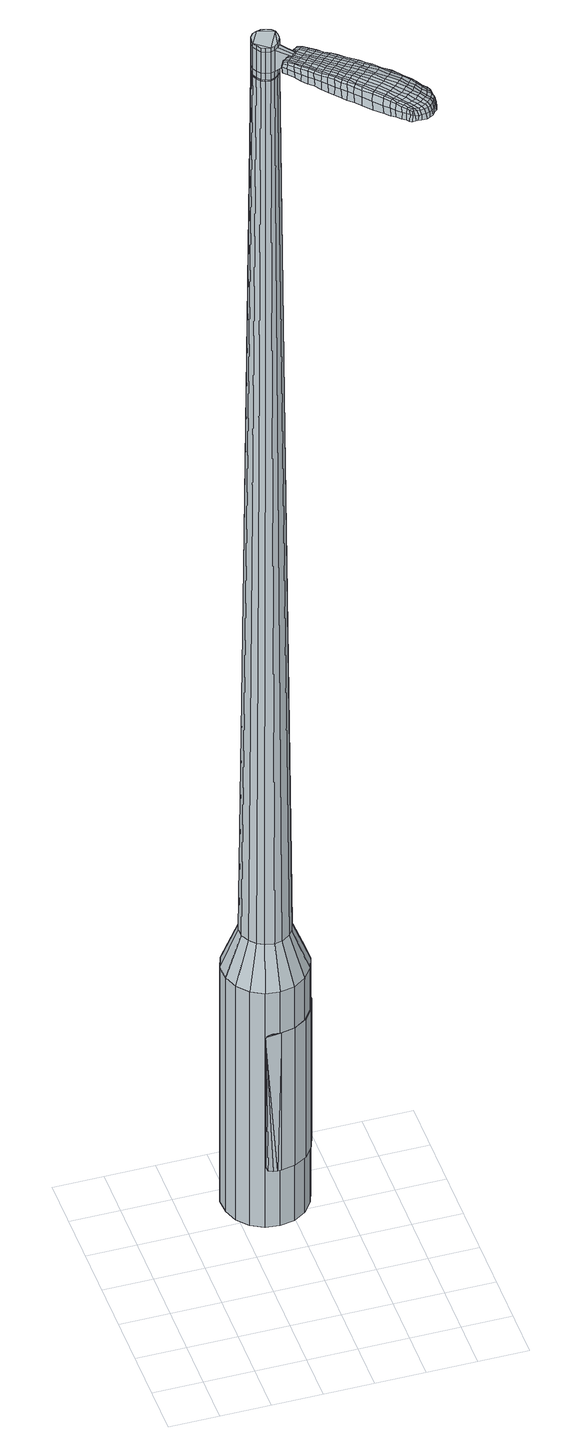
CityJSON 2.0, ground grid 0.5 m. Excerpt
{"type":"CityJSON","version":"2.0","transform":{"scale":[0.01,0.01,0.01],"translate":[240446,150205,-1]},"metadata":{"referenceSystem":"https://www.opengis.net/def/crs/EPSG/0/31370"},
"CityObjects":{
"object1":{"type":"GenericCityObject","attributes":{"cluster":938,"mean_distance_to_centroid":0.0849,"new_centroid_x":240447.31,"new_centroid_y":150207.28,"mean_distance_to_camera":8.6,"H1":19.07,"H2":23.81,"Z_final":115.47,"cluster2":-1,"proj_x":240442.86,"proj_y":150211.24,"id_line":64295,"bearing_l":221.7,"distance":5.95,"orientation":"left","G_obj":311.7},"geometry":[{"type":"MultiSurface","lod":"2","boundaries":[[[0,1,2,3]],[[1,4,5,2]],[[4,6,7,5]],[[6,8,9,7]],[[8,10,11,9]],[[10,12,13,11]],[[12,14,15,13]],[[14,16,17,15]],[[16,18,19,17]],[[18,20,21,19]],[[20,22,23,21]],[[22,24,25,23]],[[24,26,27,25]],[[26,28,29,27]],[[28,30,31,29]],[[30,32,33,31]],[[32,34,35,33]],[[34,0,3,35]],[[36,37,38,39]],[[38,40,41,42]],[[41,43,42]],[[42,44,45,46]],[[45,47,46]],[[46,48,49,50]],[[49,51,50]],[[42,46,50,38]],[[50,52,39,38]],[[53,36,39]],[[2,5,7,35]],[[7,9,11,15]],[[11,13,15]],[[15,17,19,23]],[[19,21,23]],[[23,25,27,31]],[[27,29,31]],[[15,23,31,7]],[[31,33,35,7]],[[3,2,35]],[[1,0,54,55]],[[0,34,56,54]],[[34,32,57,56]],[[32,30,58,57]],[[30,28,59,58]],[[28,26,60,59]],[[26,24,61,60]],[[24,22,62,61]],[[22,20,63,62]],[[20,18,64,63]],[[18,16,65,64]],[[16,14,66,65]],[[14,12,67,66]],[[12,10,68,67]],[[10,8,69,68]],[[8,6,70,69]],[[6,4,71,70]],[[4,1,55,71]],[[55,54,72,73]],[[54,56,74,72]],[[56,57,75,74]],[[57,58,76,75]],[[58,59,77,76]],[[59,60,78,77]],[[60,61,79,78]],[[61,62,80,79]],[[62,63,81,80]],[[63,64,82,81]],[[64,65,83,82]],[[65,66,84,83]],[[66,67,85,84]],[[67,68,86,85]],[[68,69,87,86]],[[69,70,88,87]],[[70,71,89,88]],[[71,55,73,89]],[[72,90,91,92]],[[93,94,90,72]],[[75,95,94,93]],[[76,96,95,75]],[[97,98,96,76]],[[99,100,98,97]],[[79,101,100,99]],[[80,102,101,79]],[[81,103,102,80]],[[104,105,103,81]],[[106,107,105,104]],[[84,108,107,106]],[[109,110,108,84]],[[86,111,110,109]],[[112,113,111,86]],[[88,114,113,112]],[[115,116,114,88]],[[92,91,116,115]],[[117,118,119,120]],[[121,117,120,122]],[[123,121,122,124]],[[125,123,124,126]],[[127,125,126,128]],[[129,127,128,130]],[[131,129,130,132]],[[133,131,132,134]],[[135,133,134,136]],[[137,135,136,138]],[[139,137,138,140]],[[141,139,140,142]],[[143,141,142,144]],[[145,143,144,146]],[[147,145,146,148]],[[149,147,148,150]],[[73,72,92]],[[74,93,72]],[[74,75,93]],[[77,97,76]],[[77,78,99,97]],[[78,79,99]],[[82,104,81]],[[82,83,106,104]],[[83,84,106]],[[85,109,84]],[[85,86,109]],[[87,112,86]],[[87,88,112]],[[89,115,88]],[[89,73,92,115]],[[151,91,90]],[[151,152,116,91]],[[152,114,116]],[[153,113,114]],[[153,111,113]],[[154,110,111]],[[154,108,110]],[[155,107,108]],[[155,156,105,107]],[[156,103,105]],[[157,100,101]],[[157,158,98,100]],[[158,96,98]],[[159,94,95]],[[159,90,94]],[[39,52,149,160]],[[151,90,161,150]],[[53,39,160,118]],[[90,159,119,161]],[[36,53,118,117]],[[159,95,120,119]],[[37,36,117,121]],[[95,96,122,120]],[[38,37,121,123]],[[96,158,124,122]],[[40,38,123,125]],[[158,157,126,124]],[[41,40,125,127]],[[157,101,128,126]],[[43,41,127,129]],[[101,102,130,128]],[[42,43,129,131]],[[102,103,132,130]],[[44,42,131,133]],[[103,156,134,132]],[[45,44,133,135]],[[156,155,136,134]],[[47,45,135,137]],[[155,108,138,136]],[[46,47,137,139]],[[108,154,140,138]],[[48,46,139,141]],[[154,111,142,140]],[[49,48,141,143]],[[111,153,144,142]],[[51,49,143,145]],[[153,114,146,144]],[[50,51,145,147]],[[114,152,148,146]],[[52,50,147,149]],[[152,151,150,148]],[[149,150,162,163]],[[150,161,164,162]],[[161,119,165,164]],[[119,118,166,165]],[[118,160,167,166]],[[160,149,163,167]],[[168,169,170,171]],[[172,168,171,173]],[[168,172,174,175]],[[169,168,175,176]],[[177,178,179,180]],[[181,177,180,182]],[[177,181,183,184]],[[178,177,184,185]],[[186,187,188,189]],[[190,186,189,191]],[[186,190,192,193]],[[187,186,193,194]],[[195,196,197,198]],[[199,195,198,200]],[[195,199,201,202]],[[196,195,202,203]],[[204,205,206,207]],[[208,204,207,209]],[[204,208,210,211]],[[205,204,211,212]],[[213,214,215,216]],[[217,213,216,218]],[[213,217,219,220]],[[214,213,220,221]],[[222,223,224,225]],[[214,222,225,215]],[[222,214,221,226]],[[223,222,226,227]],[[228,229,230,231]],[[223,228,231,224]],[[228,223,227,232]],[[229,228,232,233]],[[234,172,173,235]],[[229,234,235,230]],[[234,229,233,236]],[[172,234,236,174]],[[237,238,239,240]],[[241,237,240,242]],[[237,241,243,244]],[[238,237,244,245]],[[246,247,248,249]],[[238,246,249,239]],[[246,238,245,250]],[[247,246,250,251]],[[252,253,254,255]],[[247,252,255,248]],[[252,247,251,256]],[[253,252,256,257]],[[258,259,260,261]],[[253,258,261,254]],[[258,253,257,262]],[[259,258,262,263]],[[264,169,176,265]],[[259,264,265,260]],[[264,259,263,266]],[[169,264,266,170]],[[267,268,269,270]],[[271,267,270,272]],[[267,271,273,274]],[[268,267,274,275]],[[276,277,278,279]],[[268,276,279,269]],[[276,268,275,280]],[[277,276,280,281]],[[282,283,284,285]],[[277,282,285,278]],[[282,277,281,286]],[[283,282,286,287]],[[288,181,182,289]],[[283,288,289,284]],[[288,283,287,290]],[[181,288,290,183]],[[291,292,293,294]],[[295,291,294,296]],[[291,295,297,298]],[[292,291,298,299]],[[300,301,302,303]],[[292,300,303,293]],[[300,292,299,304]],[[301,300,304,305]],[[306,307,308,309]],[[301,306,309,302]],[[306,301,305,310]],[[307,306,310,311]],[[312,313,314,315]],[[307,312,315,308]],[[312,307,311,316]],[[313,312,316,317]],[[318,178,185,319]],[[313,318,319,314]],[[318,313,317,320]],[[178,318,320,179]],[[321,207,206,322]],[[323,321,322,324]],[[321,323,325,326]],[[207,321,326,209]],[[327,323,324,328]],[[329,327,328,330]],[[327,329,331,332]],[[323,327,332,325]],[[333,329,330,334]],[[335,333,334,336]],[[333,335,337,338]],[[329,333,338,331]],[[339,335,336,340]],[[341,339,340,342]],[[339,341,343,344]],[[335,339,344,337]],[[345,341,342,346]],[[196,345,346,197]],[[345,196,203,347]],[[341,345,347,343]],[[348,349,194,193]],[[350,348,193,192]],[[348,350,351,352]],[[349,348,352,353]],[[354,355,353,352]],[[356,354,352,351]],[[354,356,357,358]],[[355,354,358,359]],[[360,361,359,358]],[[362,360,358,357]],[[360,362,363,364]],[[361,360,364,365]],[[366,367,365,364]],[[368,366,364,363]],[[366,368,201,199]],[[367,366,199,200]],[[369,370,371,372]],[[271,369,372,273]],[[369,271,272,373]],[[370,369,373,374]],[[375,190,191,376]],[[370,375,376,371]],[[375,370,374,377]],[[190,375,377,192]],[[378,379,380,381]],[[217,378,381,219]],[[378,217,218,382]],[[379,378,382,383]],[[384,385,386,387]],[[379,384,387,380]],[[384,379,383,388]],[[385,384,388,389]],[[390,187,194,391]],[[385,390,391,386]],[[390,385,389,392]],[[187,390,392,188]],[[393,394,395,396]],[[175,393,396,176]],[[393,175,174,397]],[[394,393,397,398]],[[399,400,401,402]],[[394,399,402,395]],[[399,394,398,403]],[[400,399,403,404]],[[405,198,197,406]],[[400,405,406,401]],[[405,400,404,407]],[[198,405,407,200]],[[408,409,410,411]],[[180,408,411,182]],[[408,180,179,412]],[[409,408,412,413]],[[414,202,201,415]],[[409,414,415,410]],[[414,409,413,416]],[[202,414,416,203]],[[417,418,419,420]],[[295,417,420,297]],[[417,295,296,421]],[[418,417,421,422]],[[423,208,209,424]],[[418,423,424,419]],[[423,418,422,425]],[[208,423,425,210]],[[426,427,428,429]],[[241,426,429,243]],[[426,241,242,430]],[[427,426,430,431]],[[432,433,434,435]],[[427,432,435,428]],[[432,427,431,436]],[[433,432,436,437]],[[438,205,212,439]],[[433,438,439,434]],[[438,433,437,440]],[[205,438,440,206]],[[441,442,431,430]],[[240,441,430,242]],[[441,240,239,443]],[[442,441,443,444]],[[445,446,437,436]],[[442,445,436,431]],[[445,442,444,447]],[[446,445,447,448]],[[449,322,206,440]],[[446,449,440,437]],[[449,446,448,450]],[[322,449,450,324]],[[451,452,453,454]],[[298,451,454,299]],[[451,298,297,420]],[[452,451,420,419]],[[455,326,325,456]],[[452,455,456,453]],[[455,452,419,424]],[[326,455,424,209]],[[457,458,444,443]],[[249,457,443,239]],[[457,249,248,459]],[[458,457,459,460]],[[461,462,448,447]],[[458,461,447,444]],[[461,458,460,463]],[[462,461,463,464]],[[465,328,324,450]],[[462,465,450,448]],[[465,462,464,466]],[[328,465,466,330]],[[467,468,469,470]],[[304,467,470,305]],[[467,304,299,454]],[[468,467,454,453]],[[471,332,331,472]],[[468,471,472,469]],[[471,468,453,456]],[[332,471,456,325]],[[473,474,460,459]],[[255,473,459,248]],[[473,255,254,475]],[[474,473,475,476]],[[477,478,464,463]],[[474,477,463,460]],[[477,474,476,479]],[[478,477,479,480]],[[481,334,330,466]],[[478,481,466,464]],[[481,478,480,482]],[[334,481,482,336]],[[483,484,485,486]],[[310,483,486,311]],[[483,310,305,470]],[[484,483,470,469]],[[487,338,337,488]],[[484,487,488,485]],[[487,484,469,472]],[[338,487,472,331]],[[489,490,476,475]],[[261,489,475,254]],[[489,261,260,491]],[[490,489,491,492]],[[493,494,480,479]],[[490,493,479,476]],[[493,490,492,495]],[[494,493,495,496]],[[497,340,336,482]],[[494,497,482,480]],[[497,494,496,498]],[[340,497,498,342]],[[499,500,501,502]],[[316,499,502,317]],[[499,316,311,486]],[[500,499,486,485]],[[503,344,343,504]],[[500,503,504,501]],[[503,500,485,488]],[[344,503,488,337]],[[505,506,492,491]],[[265,505,491,260]],[[505,265,176,396]],[[506,505,396,395]],[[507,508,496,495]],[[506,507,495,492]],[[507,506,395,402]],[[508,507,402,401]],[[509,346,342,498]],[[508,509,498,496]],[[509,508,401,406]],[[346,509,406,197]],[[510,511,413,412]],[[320,510,412,179]],[[510,320,317,502]],[[511,510,502,501]],[[512,347,203,416]],[[511,512,416,413]],[[512,511,501,504]],[[347,512,504,343]],[[513,514,374,373]],[[270,513,373,272]],[[513,270,269,515]],[[514,513,515,516]],[[517,350,192,377]],[[514,517,377,374]],[[517,514,516,518]],[[350,517,518,351]],[[519,520,521,522]],[[220,519,522,221]],[[519,220,219,381]],[[520,519,381,380]],[[523,524,525,526]],[[520,523,526,521]],[[523,520,380,387]],[[524,523,387,386]],[[527,349,353,528]],[[524,527,528,525]],[[527,524,386,391]],[[349,527,391,194]],[[529,530,516,515]],[[279,529,515,269]],[[529,279,278,531]],[[530,529,531,532]],[[533,356,351,518]],[[530,533,518,516]],[[533,530,532,534]],[[356,533,534,357]],[[535,536,537,538]],[[226,535,538,227]],[[535,226,221,522]],[[536,535,522,521]],[[539,540,541,542]],[[536,539,542,537]],[[539,536,521,526]],[[540,539,526,525]],[[543,355,359,544]],[[540,543,544,541]],[[543,540,525,528]],[[355,543,528,353]],[[545,546,532,531]],[[285,545,531,278]],[[545,285,284,547]],[[546,545,547,548]],[[549,362,357,534]],[[546,549,534,532]],[[549,546,548,550]],[[362,549,550,363]],[[551,552,553,554]],[[232,551,554,233]],[[551,232,227,538]],[[552,551,538,537]],[[555,556,557,558]],[[552,555,558,553]],[[555,552,537,542]],[[556,555,542,541]],[[559,361,365,560]],[[556,559,560,557]],[[559,556,541,544]],[[361,559,544,359]],[[561,562,548,547]],[[289,561,547,284]],[[561,289,182,411]],[[562,561,411,410]],[[563,368,363,550]],[[562,563,550,548]],[[563,562,410,415]],[[368,563,415,201]],[[564,565,398,397]],[[236,564,397,174]],[[564,236,233,554]],[[565,564,554,553]],[[566,567,404,403]],[[565,566,403,398]],[[566,565,553,558]],[[567,566,558,557]],[[568,367,200,407]],[[567,568,407,404]],[[568,567,557,560]],[[367,568,560,365]],[[569,570,571,572]],[[572,571,573,574]],[[575,573,571,576]],[[576,571,570,577]],[[578,579,580,581]],[[581,580,582,583]],[[584,582,580,585]],[[585,580,579,586]],[[587,588,589,590]],[[590,589,591,592]],[[593,591,589,594]],[[594,589,588,595]],[[596,597,598,599]],[[599,598,600,601]],[[602,600,598,603]],[[603,598,597,604]],[[605,606,607,608]],[[608,607,609,610]],[[611,609,607,612]],[[612,607,606,613]],[[614,615,616,617]],[[617,616,618,619]],[[620,618,616,621]],[[621,616,615,622]],[[623,624,625,626]],[[626,625,615,614]],[[622,615,625,627]],[[627,625,624,628]],[[629,630,631,632]],[[632,631,624,623]],[[628,624,631,633]],[[633,631,630,634]],[[574,573,635,636]],[[636,635,630,629]],[[634,630,635,637]],[[637,635,573,575]],[[638,639,640,641]],[[641,640,642,643]],[[644,642,640,645]],[[645,640,639,646]],[[647,648,649,650]],[[650,649,639,638]],[[646,639,649,651]],[[651,649,648,652]],[[653,654,655,656]],[[656,655,648,647]],[[652,648,655,657]],[[657,655,654,658]],[[659,660,661,662]],[[662,661,654,653]],[[658,654,661,663]],[[663,661,660,664]],[[577,570,665,666]],[[666,665,660,659]],[[664,660,665,667]],[[667,665,570,569]],[[668,669,670,671]],[[671,670,672,673]],[[674,672,670,675]],[[675,670,669,676]],[[677,678,679,680]],[[680,679,669,668]],[[676,669,679,681]],[[681,679,678,682]],[[683,684,685,686]],[[686,685,678,677]],[[682,678,685,687]],[[687,685,684,688]],[[583,582,689,690]],[[690,689,684,683]],[[688,684,689,691]],[[691,689,582,584]],[[692,693,694,695]],[[695,694,696,697]],[[698,696,694,699]],[[699,694,693,700]],[[701,702,703,704]],[[704,703,693,692]],[[700,693,703,705]],[[705,703,702,706]],[[707,708,709,710]],[[710,709,702,701]],[[706,702,709,711]],[[711,709,708,712]],[[713,714,715,716]],[[716,715,708,707]],[[712,708,715,717]],[[717,715,714,718]],[[586,579,719,720]],[[720,719,714,713]],[[718,714,719,721]],[[721,719,579,578]],[[605,608,722,723]],[[723,722,724,725]],[[726,724,722,727]],[[727,722,608,610]],[[725,724,728,729]],[[729,728,730,731]],[[732,730,728,733]],[[733,728,724,726]],[[731,730,734,735]],[[735,734,736,737]],[[738,736,734,739]],[[739,734,730,732]],[[737,736,740,741]],[[741,740,742,743]],[[744,742,740,745]],[[745,740,736,738]],[[743,742,746,747]],[[747,746,597,596]],[[604,597,746,748]],[[748,746,742,744]],[[595,749,750,594]],[[594,750,751,593]],[[752,751,750,753]],[[753,750,749,754]],[[754,755,756,753]],[[753,756,757,752]],[[758,757,756,759]],[[759,756,755,760]],[[760,761,762,759]],[[759,762,763,758]],[[764,763,762,765]],[[765,762,761,766]],[[766,767,768,765]],[[765,768,769,764]],[[602,769,768,600]],[[600,768,767,601]],[[770,771,772,773]],[[773,772,672,674]],[[673,672,772,774]],[[774,772,771,775]],[[592,591,776,777]],[[777,776,771,770]],[[775,771,776,778]],[[778,776,591,593]],[[779,780,781,782]],[[782,781,618,620]],[[619,618,781,783]],[[783,781,780,784]],[[785,786,787,788]],[[788,787,780,779]],[[784,780,787,789]],[[789,787,786,790]],[[595,588,791,792]],[[792,791,786,785]],[[790,786,791,793]],[[793,791,588,587]],[[794,795,796,797]],[[797,796,576,577]],[[575,576,796,798]],[[798,796,795,799]],[[800,801,802,803]],[[803,802,795,794]],[[799,795,802,804]],[[804,802,801,805]],[[596,599,806,807]],[[807,806,801,800]],[[805,801,806,808]],[[808,806,599,601]],[[809,810,811,812]],[[812,811,581,583]],[[578,581,811,813]],[[813,811,810,814]],[[602,603,815,816]],[[816,815,810,809]],[[814,810,815,817]],[[817,815,603,604]],[[818,819,820]],[[820,819,696,698]],[[696,819,697]],[[697,819,818,821]],[[610,609,822,823]],[[823,822,818,820]],[[821,818,822,824]],[[824,822,609,611]],[[825,826,642,644]],[[643,642,826,827]],[[828,829,830,831]],[[831,830,826,825]],[[827,826,830,832]],[[832,830,829,833]],[[613,606,834,835]],[[835,834,829,828]],[[833,829,834,836]],[[836,834,606,605]],[[837,838,827]],[[827,838,641,643]],[[638,641,838,839]],[[839,838,837,840]],[[833,841,842,832]],[[832,842,837,827]],[[840,837,842,843]],[[843,842,841,844]],[[605,723,845,836]],[[836,845,841,833]],[[844,841,845,846]],[[846,845,723,725]],[[847,848,849,850]],[[850,849,699,700]],[[698,699,849,820]],[[849,848,820]],[[726,727,851,852]],[[852,851,848,847]],[[820,848,851,823]],[[823,851,727,610]],[[840,853,854,839]],[[839,854,650,638]],[[647,650,854,855]],[[855,854,853,856]],[[844,857,858,843]],[[843,858,853,840]],[[856,853,858,859]],[[859,858,857,860]],[[725,729,861,846]],[[846,861,857,844]],[[860,857,861,862]],[[862,861,729,731]],[[863,864,865,866]],[[866,865,705,706]],[[700,705,865,850]],[[850,865,864,847]],[[732,733,867,868]],[[868,867,864,863]],[[847,864,867,852]],[[852,867,733,726]],[[856,869,870,855]],[[855,870,656,647]],[[653,656,870,871]],[[871,870,869,872]],[[860,873,874,859]],[[859,874,869,856]],[[872,869,874,875]],[[875,874,873,876]],[[731,735,877,862]],[[862,877,873,860]],[[876,873,877,878]],[[878,877,735,737]],[[879,880,881,882]],[[882,881,711,712]],[[706,711,881,866]],[[866,881,880,863]],[[738,739,883,884]],[[884,883,880,879]],[[863,880,883,868]],[[868,883,739,732]],[[872,885,886,871]],[[871,886,662,653]],[[659,662,886,887]],[[887,886,885,888]],[[876,889,890,875]],[[875,890,885,872]],[[888,885,890,891]],[[891,890,889,892]],[[737,741,893,878]],[[878,893,889,876]],[[892,889,893,894]],[[894,893,741,743]],[[895,896,897,898]],[[898,897,717,718]],[[712,717,897,882]],[[882,897,896,879]],[[744,745,899,900]],[[900,899,896,895]],[[879,896,899,884]],[[884,899,745,738]],[[888,901,902,887]],[[887,902,666,659]],[[577,666,902,797]],[[797,902,901,794]],[[892,903,904,891]],[[891,904,901,888]],[[794,901,904,803]],[[803,904,903,800]],[[743,747,905,894]],[[894,905,903,892]],[[800,903,905,807]],[[807,905,747,596]],[[814,906,907,813]],[[813,907,721,578]],[[718,721,907,898]],[[898,907,906,895]],[[604,748,908,817]],[[817,908,906,814]],[[895,906,908,900]],[[900,908,748,744]],[[775,909,910,774]],[[774,910,671,673]],[[668,671,910,911]],[[911,910,909,912]],[[593,751,913,778]],[[778,913,909,775]],[[912,909,913,914]],[[914,913,751,752]],[[915,916,917,918]],[[918,917,621,622]],[[620,621,917,782]],[[782,917,916,779]],[[919,920,921,922]],[[922,921,916,915]],[[779,916,921,788]],[[788,921,920,785]],[[754,749,923,924]],[[924,923,920,919]],[[785,920,923,792]],[[792,923,749,595]],[[912,925,926,911]],[[911,926,680,668]],[[677,680,926,927]],[[927,926,925,928]],[[752,757,929,914]],[[914,929,925,912]],[[928,925,929,930]],[[930,929,757,758]],[[931,932,933,934]],[[934,933,627,628]],[[622,627,933,918]],[[918,933,932,915]],[[935,936,937,938]],[[938,937,932,931]],[[915,932,937,922]],[[922,937,936,919]],[[760,755,939,940]],[[940,939,936,935]],[[919,936,939,924]],[[924,939,755,754]],[[928,941,942,927]],[[927,942,686,677]],[[683,686,942,943]],[[943,942,941,944]],[[758,763,945,930]],[[930,945,941,928]],[[944,941,945,946]],[[946,945,763,764]],[[947,948,949,950]],[[950,949,633,634]],[[628,633,949,934]],[[934,949,948,931]],[[951,952,953,954]],[[954,953,948,947]],[[931,948,953,938]],[[938,953,952,935]],[[766,761,955,956]],[[956,955,952,951]],[[935,952,955,940]],[[940,955,761,760]],[[944,957,958,943]],[[943,958,690,683]],[[583,690,958,812]],[[812,958,957,809]],[[764,769,959,946]],[[946,959,957,944]],[[809,957,959,816]],[[816,959,769,602]],[[799,960,961,798]],[[798,961,637,575]],[[634,637,961,950]],[[950,961,960,947]],[[805,962,963,804]],[[804,963,960,799]],[[947,960,963,954]],[[954,963,962,951]],[[601,767,964,808]],[[808,964,962,805]],[[951,962,964,956]],[[956,964,767,766]],[[569,572,171,170]],[[572,574,173,171]],[[584,585,184,183]],[[585,586,185,184]],[[587,590,189,188]],[[590,592,191,189]],[[611,612,211,210]],[[612,613,212,211]],[[614,617,216,215]],[[617,619,218,216]],[[623,626,225,224]],[[626,614,215,225]],[[629,632,231,230]],[[632,623,224,231]],[[574,636,235,173]],[[636,629,230,235]],[[644,645,244,243]],[[645,646,245,244]],[[646,651,250,245]],[[651,652,251,250]],[[652,657,256,251]],[[657,658,257,256]],[[658,663,262,257]],[[663,664,263,262]],[[664,667,266,263]],[[667,569,170,266]],[[674,675,274,273]],[[675,676,275,274]],[[676,681,280,275]],[[681,682,281,280]],[[682,687,286,281]],[[687,688,287,286]],[[688,691,290,287]],[[691,584,183,290]],[[692,695,294,293]],[[695,697,296,294]],[[701,704,303,302]],[[704,692,293,303]],[[707,710,309,308]],[[710,701,302,309]],[[713,716,315,314]],[[716,707,308,315]],[[586,720,319,185]],[[720,713,314,319]],[[770,773,372,371]],[[773,674,273,372]],[[592,777,376,191]],[[777,770,371,376]],[[619,783,382,218]],[[783,784,383,382]],[[784,789,388,383]],[[789,790,389,388]],[[790,793,392,389]],[[793,587,188,392]],[[697,421,296]],[[697,821,422,421]],[[821,824,425,422]],[[824,611,210,425]],[[825,429,428]],[[825,644,243,429]],[[828,831,435,434]],[[831,825,428,435]],[[613,835,439,212]],[[835,828,434,439]],[[965,966,967,968]],[[969,970,968,967]],[[971,972,973,974]],[[975,976,977,978]],[[966,979,980,967]],[[981,969,967,980]],[[982,971,974,983]],[[984,985,976,975]],[[979,986,987,980]],[[987,988,981,980]],[[989,982,983,990]],[[991,985,984,992]],[[986,993,994,987]],[[994,995,988,987]],[[996,989,990,997]],[[998,991,992,999]],[[1000,1001,1002,1003]],[[1004,1005,1001,1000]],[[1004,1006,1007,1005]],[[1006,1008,1009,1007]],[[1010,1011,1012,1013]],[[1014,1015,1011,1010]],[[1016,1017,1015,1014]],[[1018,1019,1017,1016]],[[1013,1002,1001,1010]],[[1010,1001,1005,1014]],[[1005,1007,1016,1014]],[[1007,1009,1018,1016]],[[974,973,970,969]],[[983,974,969,981]],[[988,990,983,981]],[[995,997,990,988]],[[975,978,972,971]],[[984,975,971,982]],[[992,984,982,989]],[[999,992,989,996]],[[976,1000,1003,977]],[[985,1004,1000,976]],[[1006,1004,985,991]],[[1008,1006,991,998]],[[1020,1021,1022,1023]],[[1022,1024,1025,1026]],[[1022,1026,1027,1028]],[[1022,1028,1023]],[[1029,1020,1023,1030]],[[1031,1030,1023,1032]],[[1033,1032,1023]],[[1034,1022,1021,1035]],[[1036,1034,1035,1037]],[[1038,1036,1037,1039]],[[1040,1038,1039,1041]],[[1042,1040,1041,1043]],[[1043,1044,1045,1046]],[[1043,1046,1047,1048]],[[1043,1048,1049,1050]],[[1049,1051,1052,1053]],[[1049,1053,1054,1055]],[[1049,1055,1050]],[[1043,1050,1042]],[[1056,1057,1021,1020]],[[1058,1059,1024,1022]],[[1060,1061,1033,1023]],[[1057,1062,1035,1021]],[[1063,1058,1022,1034]],[[1062,1064,1037,1035]],[[1065,1063,1034,1036]],[[1064,1066,1039,1037]],[[1067,1065,1036,1038]],[[1066,1068,1041,1039]],[[1069,1067,1038,1040]],[[1068,1070,1043,1041]],[[1071,1069,1040,1042]],[[1070,1072,1044,1043]],[[1073,1074,1051,1049]],[[1075,1071,1042,1050]],[[1045,1044,1072,1076]],[[1046,1045,1076,1077]],[[1047,1046,1077,1078]],[[1048,1047,1078,1079]],[[1049,1048,1079,1073]],[[1080,1056,1020,1029]],[[1081,1080,1029,1030]],[[1082,1081,1030,1031]],[[1083,1082,1031,1032]],[[1061,1083,1032,1033]],[[1025,1024,1059,1084]],[[1052,1051,1074,1085]],[[1026,1025,1084,1086]],[[1027,1026,1086,1087]],[[1028,1027,1087,1088]],[[1023,1028,1088,1060]],[[1053,1052,1085,1089]],[[1054,1053,1089,1090]],[[1055,1054,1090,1091]],[[1050,1055,1091,1075]]]}]}
},
"vertices":[
[161,196,384],[149,188,384],[149,188,96],[161,196,96],[134,185,384],[134,185,96],[120,187,384],[120,187,96],[107,194,384],[107,194,96],[97,205,384],[97,205,96],[92,219,384],[92,219,96],[91,234,384],[91,234,96],[96,248,384],[96,248,96],[105,259,384],[105,259,96],[118,267,384],[118,267,96],[132,270,384],[132,270,96],[146,268,384],[146,268,96],[159,261,384],[159,261,96],[169,250,384],[169,250,96],[175,236,384],[175,236,96],[175,222,384],[175,222,96],[170,208,384],[170,208,96],[146,226,1524],[146,230,1524],[145,235,1524],[142,218,1524],[142,238,1524],[137,240,1524],[128,240,1524],[133,241,1524],[124,238,1524],[121,234,1524],[120,225,1524],[120,230,1524],[122,221,1524],[125,217,1524],[134,214,1524],[129,215,1524],[138,215,1524],[145,221,1524],[150,209,429],[142,204,429],[155,216,429],[158,224,429],[158,233,429],[155,241,429],[149,247,429],[141,252,429],[132,253,429],[124,251,429],[116,246,429],[111,240,429],[108,231,429],[108,223,429],[112,214,429],[118,208,429],[125,204,429],[134,202,429],[142,218,1483],[138,215,1483],[145,221,1483],[146,226,1483],[146,230,1483],[145,235,1483],[142,238,1483],[137,240,1483],[133,241,1483],[128,240,1483],[124,238,1483],[121,234,1483],[120,230,1483],[120,225,1483],[122,221,1483],[125,217,1483],[129,215,1483],[134,214,1483],[142,218,1485],[138,216,1485],[138,216,1483],[144,222,1483],[144,222,1485],[146,226,1485],[146,230,1485],[144,234,1483],[144,234,1485],[141,238,1483],[141,238,1485],[137,240,1485],[133,241,1485],[128,240,1485],[125,237,1483],[125,237,1485],[122,234,1483],[122,234,1485],[120,230,1485],[121,225,1483],[121,225,1485],[122,221,1485],[125,218,1483],[125,218,1485],[129,215,1485],[134,215,1483],[134,215,1485],[146,226,1519],[145,221,1519],[145,221,1493],[146,226,1493],[146,230,1519],[146,230,1493],[145,235,1519],[145,235,1493],[142,238,1519],[142,238,1493],[137,240,1519],[137,240,1493],[133,241,1519],[133,241,1493],[128,240,1519],[128,240,1493],[124,238,1519],[124,238,1493],[121,234,1519],[121,234,1493],[120,230,1519],[120,230,1493],[120,225,1519],[120,225,1493],[122,221,1519],[122,221,1493],[125,217,1519],[125,217,1493],[129,215,1519],[129,215,1493],[134,214,1519],[134,214,1493],[138,215,1519],[138,215,1493],[138,215,1485],[134,214,1485],[125,217,1485],[120,225,1485],[121,234,1485],[124,238,1485],[142,238,1485],[145,235,1485],[145,221,1485],[142,218,1519],[142,218,1493],[152,202,1513],[152,202,1518],[155,204,1513],[157,206,1513],[157,206,1518],[155,204,1518],[189,135,1519],[185,141,1518],[184,139,1509],[189,133,1510],[195,129,1519],[194,127,1510],[195,130,1526],[190,137,1525],[185,143,1525],[218,161,1519],[213,166,1518],[211,166,1525],[216,161,1525],[224,155,1519],[222,154,1526],[226,155,1510],[220,161,1510],[215,166,1509],[254,94,1519],[251,92,1519],[252,91,1513],[254,94,1513],[256,98,1519],[257,97,1513],[255,99,1524],[253,96,1524],[250,93,1524],[205,150,1530],[200,155,1529],[197,153,1529],[202,147,1530],[211,143,1531],[208,141,1531],[213,145,1530],[207,152,1530],[202,158,1529],[151,210,1512],[149,208,1512],[150,207,1517],[151,209,1517],[153,212,1512],[154,211,1517],[154,211,1506],[151,209,1506],[149,207,1506],[230,92,1519],[227,94,1519],[227,93,1512],[229,90,1512],[232,91,1518],[231,89,1512],[232,92,1522],[230,93,1523],[228,95,1524],[224,97,1519],[219,101,1519],[219,100,1512],[223,96,1512],[224,99,1524],[220,103,1525],[215,106,1519],[210,111,1519],[210,109,1511],[215,104,1511],[216,107,1526],[211,113,1526],[202,120,1519],[202,118,1510],[203,122,1526],[143,193,1513],[148,187,1513],[148,189,1518],[144,194,1517],[140,198,1512],[141,198,1516],[140,197,1506],[143,192,1507],[148,186,1507],[153,181,1514],[157,175,1515],[158,177,1520],[153,183,1519],[152,180,1507],[157,174,1507],[162,170,1515],[167,164,1516],[167,165,1522],[162,171,1521],[162,168,1508],[166,162,1508],[171,158,1517],[176,152,1517],[176,154,1524],[172,160,1523],[171,156,1508],[175,150,1509],[180,146,1518],[181,148,1524],[180,144,1509],[257,115,1519],[255,118,1519],[254,117,1524],[256,115,1523],[258,113,1518],[257,113,1522],[260,113,1512],[258,115,1512],[257,118,1512],[252,122,1519],[249,127,1519],[247,126,1525],[251,121,1524],[254,122,1512],[250,127,1512],[245,131,1519],[240,137,1519],[238,137,1526],[243,131,1526],[247,131,1511],[242,137,1511],[232,146,1519],[230,145,1526],[234,146,1510],[166,213,1513],[171,208,1513],[173,208,1507],[167,213,1507],[162,217,1512],[163,217,1506],[162,216,1516],[165,213,1517],[170,208,1518],[177,203,1514],[182,197,1515],[184,197,1507],[178,203,1507],[175,202,1519],[181,197,1520],[187,192,1515],[193,187,1516],[194,187,1508],[189,192,1508],[186,192,1521],[191,186,1522],[198,181,1517],[203,176,1517],[205,176,1509],[200,182,1508],[196,181,1523],[201,176,1524],[208,171,1518],[210,171,1509],[206,171,1524],[155,205,1519],[153,203,1519],[160,199,1520],[158,197,1520],[162,201,1520],[157,207,1519],[165,194,1522],[163,192,1522],[170,188,1523],[168,186,1523],[172,190,1523],[167,196,1521],[175,183,1524],[173,181,1524],[180,177,1525],[178,175,1525],[182,179,1525],[177,185,1524],[185,172,1526],[183,170,1526],[190,166,1527],[187,164,1527],[192,168,1527],[187,174,1526],[195,161,1528],[192,158,1528],[197,163,1528],[251,98,1527],[248,95,1527],[253,101,1526],[250,104,1527],[248,101,1528],[245,99,1528],[244,106,1529],[241,104,1529],[246,109,1528],[241,115,1530],[239,111,1530],[236,109,1530],[234,117,1531],[231,114,1531],[237,120,1530],[231,127,1531],[228,124,1531],[225,121,1531],[219,133,1531],[217,131,1531],[222,136,1531],[259,111,1518],[259,108,1519],[260,108,1513],[260,111,1513],[257,111,1523],[257,108,1523],[258,103,1519],[259,102,1513],[257,104,1524],[234,90,1518],[237,89,1518],[236,91,1523],[233,91,1523],[234,88,1513],[236,88,1513],[240,89,1519],[244,89,1519],[243,90,1524],[239,90,1523],[240,88,1513],[245,88,1513],[248,90,1519],[247,91,1524],[248,89,1513],[191,138,1528],[192,139,1528],[188,145,1528],[186,144,1527],[196,132,1528],[198,133,1529],[194,141,1529],[197,143,1530],[192,149,1529],[190,147,1528],[200,134,1529],[203,136,1530],[199,145,1530],[195,151,1529],[205,138,1531],[215,160,1528],[213,158,1529],[219,152,1529],[221,153,1528],[210,165,1527],[208,163,1528],[210,155,1529],[217,149,1530],[206,160,1528],[160,218,1512],[158,216,1512],[159,215,1517],[160,216,1517],[161,218,1506],[159,216,1506],[156,214,1512],[156,213,1517],[157,214,1506],[140,200,1512],[141,201,1512],[141,200,1506],[140,199,1506],[141,199,1517],[142,201,1517],[143,203,1512],[145,204,1512],[145,204,1506],[143,202,1506],[144,202,1517],[146,204,1517],[147,206,1512],[147,205,1506],[148,205,1517],[144,195,1519],[146,197,1519],[149,190,1520],[150,191,1520],[147,198,1519],[149,200,1519],[152,192,1520],[154,194,1520],[151,201,1519],[156,196,1520],[164,212,1519],[162,211,1519],[167,206,1520],[169,207,1520],[160,209,1519],[165,204,1520],[154,184,1521],[155,185,1521],[159,178,1522],[160,179,1522],[157,187,1521],[159,188,1521],[162,181,1522],[164,183,1523],[161,190,1522],[166,184,1523],[174,202,1521],[173,200,1521],[178,195,1522],[179,196,1522],[170,198,1521],[175,193,1522],[163,172,1523],[165,173,1523],[168,166,1524],[169,168,1524],[166,175,1523],[169,177,1524],[171,169,1525],[173,171,1525],[171,179,1524],[175,173,1525],[185,191,1523],[183,190,1523],[188,184,1524],[190,186,1524],[180,187,1524],[185,182,1525],[173,161,1525],[174,162,1525],[177,155,1526],[179,156,1526],[176,164,1526],[178,166,1526],[181,158,1527],[183,160,1527],[180,168,1526],[185,162,1527],[195,180,1525],[193,179,1525],[198,174,1526],[200,175,1526],[190,176,1526],[195,171,1527],[182,149,1527],[183,151,1527],[185,152,1527],[188,154,1528],[190,156,1528],[205,170,1527],[203,168,1527],[200,166,1528],[256,113,1525],[256,110,1525],[254,116,1526],[253,113,1526],[255,106,1526],[252,109,1527],[232,93,1525],[234,92,1525],[232,95,1526],[229,95,1525],[238,92,1525],[241,92,1526],[238,96,1527],[235,95,1526],[245,94,1526],[242,97,1527],[250,120,1526],[250,117,1527],[247,125,1527],[246,122,1528],[248,113,1528],[244,119,1529],[226,99,1526],[228,99,1527],[224,103,1528],[221,103,1527],[231,99,1527],[234,100,1528],[230,105,1529],[226,104,1528],[238,101,1528],[233,107,1530],[243,130,1528],[242,127,1529],[237,136,1528],[236,134,1529],[239,124,1529],[234,130,1530],[217,108,1528],[219,108,1528],[214,114,1529],[212,114,1528],[222,109,1529],[225,110,1530],[219,117,1530],[216,116,1530],[228,112,1530],[222,119,1531],[229,145,1529],[228,143,1529],[225,139,1530],[204,123,1528],[206,123,1529],[208,125,1530],[211,127,1530],[214,129,1531],[186,140,1509],[186,142,1518],[191,137,1518],[190,135,1509],[196,130,1519],[196,128,1510],[197,132,1525],[191,138,1525],[187,144,1525],[210,164,1525],[212,164,1518],[217,159,1518],[215,159,1525],[223,153,1519],[221,153,1525],[225,153,1510],[219,159,1509],[214,165,1509],[250,93,1513],[250,94,1519],[252,96,1519],[253,95,1513],[254,99,1519],[255,98,1513],[253,100,1524],[251,97,1524],[249,95,1524],[198,153,1528],[200,155,1528],[205,149,1529],[202,147,1529],[211,143,1529],[208,140,1529],[213,145,1529],[207,152,1529],[202,157,1528],[151,206,1516],[150,206,1512],[152,208,1512],[153,207,1516],[154,210,1512],[155,209,1516],[155,210,1506],[153,207,1506],[151,206,1506],[228,94,1512],[228,96,1519],[231,94,1518],[230,92,1512],[232,93,1518],[232,91,1512],[233,93,1522],[231,95,1523],[229,97,1523],[221,101,1512],[221,103,1519],[225,99,1519],[225,97,1512],[225,100,1524],[221,104,1525],[211,111,1511],[211,113,1519],[217,107,1519],[216,105,1511],[217,108,1525],[212,114,1526],[204,121,1519],[204,119,1510],[204,123,1526],[150,190,1518],[150,188,1513],[145,194,1513],[145,195,1517],[142,198,1512],[143,198,1515],[142,197,1506],[145,193,1506],[149,187,1507],[159,178,1520],[159,177,1514],[154,182,1514],[155,184,1519],[154,181,1507],[159,175,1507],[169,166,1522],[168,165,1516],[163,171,1515],[164,172,1521],[163,169,1508],[168,163,1508],[178,155,1523],[177,153,1517],[173,159,1516],[173,161,1522],[172,157,1508],[177,151,1508],[182,148,1517],[182,149,1524],[181,146,1509],[252,116,1523],[253,117,1519],[255,114,1518],[254,114,1523],[256,112,1518],[255,112,1522],[258,113,1512],[257,114,1512],[255,117,1512],[246,125,1525],[247,125,1519],[250,121,1519],[249,120,1524],[252,121,1512],[249,125,1512],[237,136,1526],[238,136,1519],[243,130,1519],[242,130,1525],[245,130,1511],[240,136,1511],[231,144,1519],[229,144,1526],[233,144,1510],[172,206,1507],[170,206,1513],[165,212,1513],[166,212,1506],[161,215,1512],[162,215,1506],[161,214,1515],[164,211,1517],[169,206,1518],[182,196,1507],[181,196,1514],[175,201,1514],[177,201,1507],[174,201,1519],[179,196,1520],[193,185,1508],[191,185,1516],[186,191,1515],[188,191,1508],[185,190,1521],[190,185,1522],[204,175,1508],[202,175,1517],[196,180,1516],[198,180,1508],[195,180,1522],[200,175,1523],[207,170,1517],[209,170,1509],[205,169,1524],[156,204,1518],[154,202,1518],[160,199,1519],[158,197,1519],[163,201,1519],[158,206,1518],[165,193,1520],[163,191,1520],[170,188,1521],[168,186,1521],[173,190,1521],[168,195,1520],[175,182,1523],[173,180,1523],[180,177,1524],[178,175,1524],[183,179,1524],[178,184,1523],[185,171,1525],[183,169,1525],[190,166,1526],[188,164,1526],[193,168,1526],[188,173,1525],[195,160,1527],[193,158,1527],[197,162,1527],[247,97,1526],[250,99,1526],[252,102,1525],[249,105,1526],[247,102,1526],[245,99,1526],[240,104,1528],[243,106,1528],[245,109,1527],[241,115,1528],[238,112,1529],[236,109,1529],[231,115,1530],[234,117,1530],[236,120,1529],[230,126,1530],[228,124,1530],[225,121,1530],[217,131,1530],[219,133,1530],[222,136,1530],[258,108,1513],[257,108,1518],[257,111,1518],[258,111,1512],[255,111,1523],[255,109,1523],[256,104,1519],[257,103,1513],[255,104,1523],[236,93,1523],[237,91,1518],[234,92,1518],[234,93,1523],[234,90,1512],[236,90,1512],[243,92,1523],[244,91,1519],[240,91,1519],[239,92,1523],[240,90,1513],[244,90,1513],[247,92,1519],[246,93,1524],[247,91,1513],[188,145,1527],[193,140,1527],[192,139,1527],[187,144,1526],[197,132,1527],[199,133,1528],[193,149,1528],[197,143,1528],[195,141,1528],[190,147,1527],[201,135,1528],[203,136,1529],[200,145,1529],[195,151,1528],[206,138,1529],[219,151,1528],[213,157,1527],[214,159,1527],[220,152,1527],[209,164,1526],[208,163,1527],[210,155,1528],[216,148,1528],[205,160,1527],[160,215,1512],[160,216,1512],[160,214,1516],[161,215,1506],[157,212,1512],[157,212,1516],[158,212,1506],[142,198,1506],[142,199,1512],[143,199,1516],[146,202,1506],[146,203,1512],[144,201,1512],[144,200,1506],[145,201,1516],[147,202,1516],[148,205,1512],[149,204,1506],[149,204,1516],[146,196,1518],[146,195,1518],[150,190,1519],[151,190,1519],[150,199,1518],[148,197,1518],[153,192,1519],[155,194,1519],[152,201,1518],[156,195,1519],[168,205,1519],[163,210,1518],[163,211,1518],[168,206,1519],[160,208,1518],[165,203,1519],[156,185,1520],[155,184,1520],[160,178,1521],[160,179,1521],[159,188,1520],[157,186,1520],[162,181,1521],[164,182,1521],[161,190,1520],[166,184,1521],[178,194,1521],[173,200,1520],[174,201,1520],[179,195,1521],[170,198,1520],[175,192,1521],[165,173,1522],[164,173,1522],[169,167,1523],[170,168,1523],[169,177,1522],[167,175,1522],[172,169,1523],[174,171,1524],[171,178,1523],[176,173,1524],[188,184,1523],[183,189,1522],[184,190,1522],[189,185,1523],[180,187,1522],[185,181,1523],[175,162,1524],[174,161,1524],[178,156,1525],[179,156,1525],[179,165,1525],[176,164,1524],[181,158,1525],[183,160,1526],[181,167,1525],[186,162,1526],[198,173,1525],[193,178,1524],[194,179,1524],[199,174,1525],[191,176,1524],[196,171,1525],[184,151,1526],[183,150,1526],[188,154,1527],[186,152,1526],[190,156,1527],[203,168,1526],[204,169,1526],[201,165,1526],[254,110,1524],[254,113,1524],[252,115,1525],[252,113,1525],[253,106,1525],[251,109,1525],[232,96,1525],[235,94,1524],[233,95,1524],[230,97,1525],[238,97,1526],[241,94,1525],[238,94,1524],[235,96,1525],[244,95,1525],[242,98,1526],[249,117,1526],[249,119,1526],[245,124,1526],[245,122,1527],[247,113,1526],[243,119,1527],[224,104,1527],[228,100,1526],[227,100,1526],[222,104,1526],[230,106,1528],[234,101,1527],[231,100,1526],[227,105,1527],[238,102,1527],[233,108,1528],[241,127,1527],[241,129,1527],[236,135,1527],[235,133,1528],[239,124,1528],[233,130,1529],[214,115,1528],[220,109,1527],[218,109,1527],[213,115,1527],[219,118,1529],[225,111,1529],[222,110,1528],[217,116,1528],[228,113,1529],[222,119,1530],[227,142,1528],[228,144,1528],[225,139,1529],[206,124,1528],[205,123,1528],[211,127,1529],[209,125,1529],[214,129,1530],[142,197,1508],[147,202,1508],[167,177,1509],[161,172,1509],[181,160,1510],[175,155,1510],[207,130,1512],[200,124,1512],[188,138,1511],[195,144,1511],[219,117,1513],[228,107,1514],[222,101,1514],[212,111,1513],[152,206,1508],[173,182,1509],[188,166,1510],[214,137,1512],[202,150,1511],[226,123,1513],[235,113,1514],[157,211,1508],[179,187,1509],[194,172,1510],[221,143,1512],[209,156,1511],[241,119,1514],[233,129,1513],[162,215,1508],[185,193,1509],[200,178,1510],[228,149,1512],[216,162,1511],[248,125,1514],[240,135,1513],[238,97,1514],[242,95,1514],[236,90,1514],[231,92,1514],[244,103,1514],[247,99,1514],[250,109,1514],[252,104,1514],[256,114,1514],[258,109,1514],[247,93,1515],[251,93,1515],[251,92,1515],[244,90,1515],[250,96,1515],[252,94,1515],[253,99,1515],[253,94,1515],[257,102,1515],[254,95,1515],[175,239,334],[176,235,334],[176,235,165],[171,249,171],[175,239,165],[173,243,165],[172,246,166],[172,247,167],[171,249,169],[173,243,334],[172,246,333],[172,247,332],[171,249,331],[171,249,328],[176,221,165],[176,221,334],[171,207,165],[171,207,334],[162,195,165],[162,195,334],[149,187,165],[149,187,334],[135,184,165],[135,184,334],[131,184,334],[127,185,334],[124,185,333],[122,185,332],[121,186,331],[120,186,328],[131,184,165],[120,186,171],[121,186,169],[122,185,167],[124,185,166],[127,185,165],[172,238,334],[173,235,334],[173,235,165],[172,238,165],[168,248,171],[168,248,328],[174,221,334],[174,221,165],[169,208,334],[169,208,165],[160,197,334],[160,197,165],[148,190,334],[148,190,165],[135,187,334],[135,187,165],[131,187,334],[121,188,328],[121,188,171],[131,187,165],[127,188,334],[124,188,333],[122,188,332],[121,188,331],[171,242,334],[170,244,333],[169,246,332],[169,247,331],[171,242,165],[121,188,169],[170,244,166],[169,246,167],[169,247,169],[122,188,167],[124,188,166],[127,188,165]
]}
